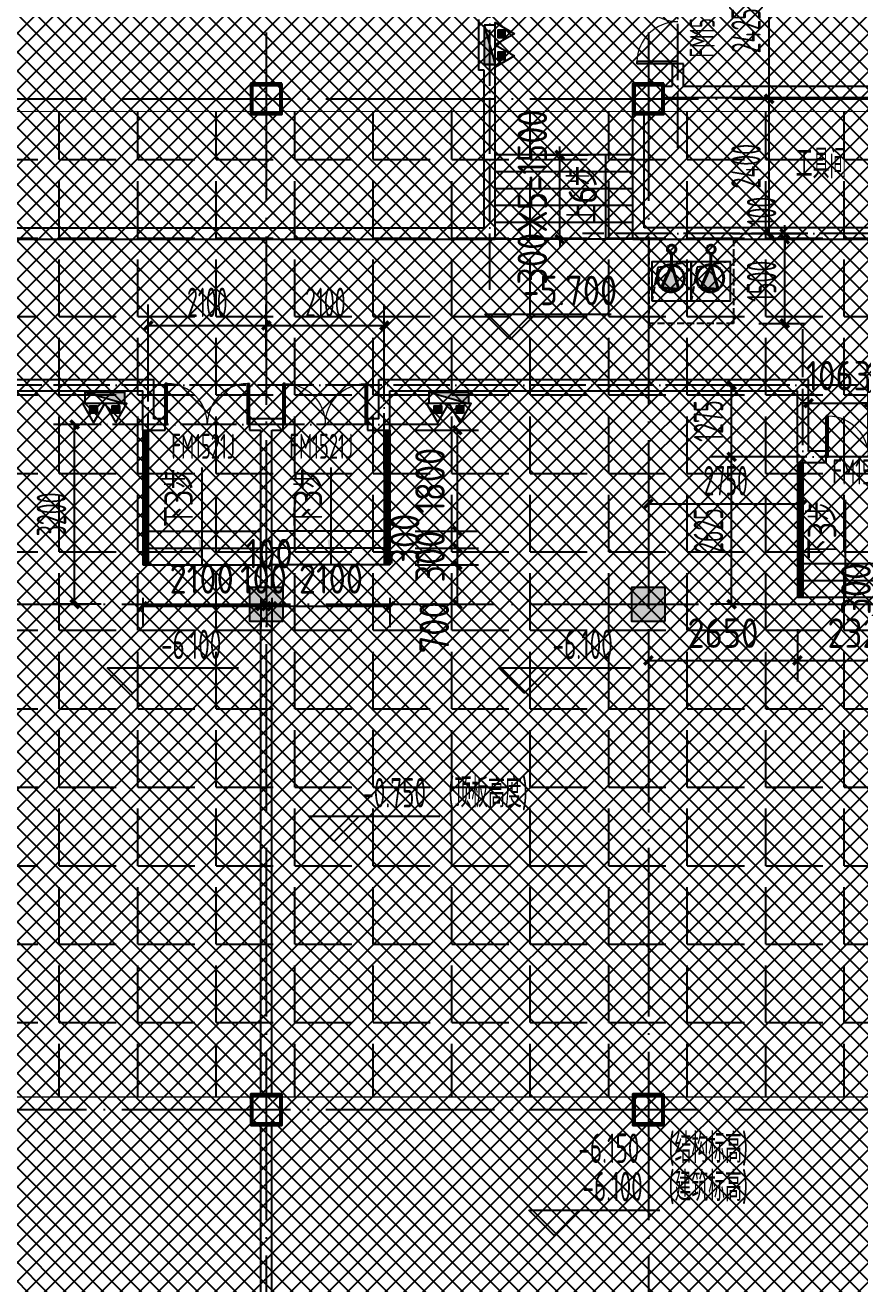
# Model space of a CAD drawing. Extents: x -473190 to 2138458, y -81875 to 2633646.
# Drawn here: x 964116 to 978968, y 95090 to 117504 of the extents above; entities that cross this region are included whole.
import ezdxf

# ---------------------------------------------------------------- set-up
doc = ezdxf.new("R2010")
doc.units = 0
doc.header["$LTSCALE"] = 1000
for name, pattern in [('DASH', [0.35, 0.25, -0.1]), ('DOTE', [2.42, 2, -0.2, 0.02, -0.2]), ('排水', [1.1, 1, -0.1])]:
    doc.linetypes.add(name, pattern=pattern)
for name, color, linetype, lineweight in [('A-2F-WALL$0$A-PUB_TEXT', 7, 'Continuous', 15), ('GPS-污水', 2, '排水', 40), ('钢柱', 51, 'Continuous', 35)]:
    doc.layers.add(name, color=color, linetype=linetype, lineweight=lineweight)
for name, color, linetype in [('A-COLUMN', 2, 'Continuous'), ('A-DIM_ELEV', 3, 'Continuous'), ('A-ROOM_NAME', 23, 'Continuous'), ('A-STAIR', 3, 'Continuous'), ('A-WALL', 2, 'Continuous'), ('DIM_ELEV', 3, 'Continuous'), ('DIM_SYMB', 3, 'Continuous'), ('DOOR_FIRE', 4, 'Continuous'), ('DOOR_FIRE_TEXT', 7, 'Continuous'), ('DOTE', 1, 'DOTE'), ('HANDRAIL', 3, 'Continuous'), ('PUB_DIM', 3, 'Continuous'), ('PUB_HATCH', 8, 'Continuous'), ('PUB_TEXT', 7, 'Continuous'), ('W-EQUIP_消火栓', 7, 'Continuous'), ('W-EQUIP_灭火器', 7, 'Continuous'), ('排水', 4, 'Continuous'), ('索引线', 252, 'Continuous'), ('集水坑', 4, 'Continuous')]:
    doc.layers.add(name, color=color, linetype=linetype)
doc.styles.add('8B2_02', font='tssdeng.shx', dxfattribs={"width": 0.6, "bigfont": 'TSSDCHN.shx'})
doc.styles.add('_TCH_DIM_T3', font='tssdeng.shx', dxfattribs={"width": 0.564706, "bigfont": '@@@tssdchn.shx'})
doc.styles.add('_TCH_WINDOW', font='tssdeng.shx', dxfattribs={"width": 0.8, "height": 3.5, "bigfont": 'tssdchn.shx'})
doc.styles.get("Standard").update_dxf_attribs({"font": 'gbenor.shx', "bigfont": 'gbcbig.shx'})
doc.styles.add('STANDARD_T3', font='gbenor.shx', dxfattribs={"bigfont": 'gbcbig.shx'})
doc.dimstyles.new('_TCH_ARCH&&150', dxfattribs={"dimtxt": 525, "dimasz": 150, "dimexe": 375, "dimexo": 450, "dimgap": 150, "dimtad": 1, "dimdec": 0, "dimzin": 0, "dimdsep": 46, "dimtxsty": '_TCH_DIM_T3', "dimblk": 'ARCHTICK', "dimcen": 0.09, "dimclrt": 7, "dimazin": 2, "dimtfac": 1, "dimtdec": 0, "dimtix": 1, "dimtmove": 2, "dimatfit": 3, "dimfxl": 0, "dimtolj": 1, "dimtzin": 0, "dimarcsym": 0})
doc.dimstyles.new('STANDARD&&150', dxfattribs={"dimtxt": 525, "dimasz": 150, "dimexe": 375, "dimexo": 450, "dimgap": 225, "dimtad": 1, "dimdec": 0, "dimzin": 0, "dimdsep": 46, "dimtxsty": 'STANDARD_T3', "dimblk": 'ARCHTICK', "dimcen": 0.09, "dimadec": 0, "dimazin": 0, "dimtfac": 1, "dimtdec": 0, "dimtix": 1, "dimtmove": 2, "dimatfit": 3, "dimfxl": 0, "dimtolj": 1, "dimtzin": 0, "dimarcsym": 0})

# ---------------------------------------------------------------- blocks, each defined once
blk = doc.blocks.new('$SB01_1')
h = blk.add_hatch(color=256)
h.dxf.hatch_style = 1
h.paths.add_polyline_path([(-0.381, -0.323), (0.5, 0), (-0.381, 0.323)])
h.paths.add_polyline_path([(0, 0), (0.002, 0), (0.002, 0.001), (0, 0.001)], flags=24)
h.paths.add_polyline_path([(0, -0.002), (0.003, -0.002), (0.003, -0.001), (0, -0.001)], flags=24)
h.paths.add_polyline_path([(0, -0.003), (0.003, -0.003), (0.003, -0.002), (0, -0.002)], flags=24)
for p, q in [((0.5, 0), (-0.381, 0.323)), ((-0.381, 0.323), (-0.381, -0.323)), ((0.5, 0), (-0.381, -0.323))]:
    blk.add_line(p, q)
blk.add_circle((0, 0), 0.5)
at = {"flags": 1}
for tag, p in [('UNIT', (0, 0)), ('SPEC', (0, -0.002)), ('WHAT', (0, -0.003))]:
    blk.add_attdef(tag, p, '', height=0.001, dxfattribs=at)
blk = doc.blocks.new('人防集水坑')
at = {"layer": 'GPS-污水', "linetype": '排水'}
for p, q in [((307486, 701151), (307284, 701151)), ((307486, 700451), (307284, 700451))]:
    blk.add_line(p, q, dxfattribs=at)
for centre in [(307561, 701151), (307561, 700451)]:
    blk.add_circle(centre, 75, dxfattribs=at)
at = {"layer": '集水坑', "linetype": 'DASH', "ltscale": 0.5}
blk.add_lwpolyline([(306241, 700051), (306241, 701551), (307741, 701551), (307741, 700051)], close=True, dxfattribs=at)
at = {"layer": '集水坑', "linetype": 'Continuous', "ltscale": 0.5}
for points in [[(306641, 701501), (306641, 700801), (307341, 700801), (307341, 701501)], [(306641, 700801), (306641, 700101), (307341, 700101), (307341, 700801)]]:
    blk.add_lwpolyline(points, close=True, dxfattribs=at)
at = {"layer": '集水坑', "linetype": 'DASH', "ltscale": 0.5}
for points in [[(307341, 700801), (307237, 701397), (306641, 701501)], [(307347, 700101), (307243, 700697), (306647, 700801)]]:
    blk.add_lwpolyline(points, dxfattribs=at)
at = {"layer": 'GPS-污水', "linetype": '排水', "xscale": -480.0000000000002, "yscale": 480.0000000000002, "zscale": 480.0000000000002, "rotation": 176.2535374729293}
for p in [(307045, 701164, 0), (307045, 700464, 0)]:
    blk.add_blockref('$SB01_1', p, dxfattribs=at)
blk = doc.blocks.new('_ArchTick')
at = {"color": 0, "linetype": 'ByBlock', "const_width": 0.4}
blk.add_lwpolyline([(-0.5, -0.5), (0.5, 0.5)], dxfattribs=at)
blk = doc.blocks.new('*D5316')
at = {"layer": 'Defpoints', "color": 0, "transparency": 16777216}
for p in [(70496, -70918), (71409, -70918), (70496, -72418)]:
    blk.add_point(p, dxfattribs=at)
at = {"layer": 'PUB_DIM', "color": 0, "lineweight": -2, "transparency": 16777216}
for p, q in [((70946, -70918), (71784, -70918)), ((71409, -72418), (71409, -70918)), ((70946, -72418), (71784, -72418))]:
    blk.add_line(p, q, dxfattribs=at)
at = {"layer": 'PUB_DIM', "color": 0, "lineweight": -2, "transparency": 16777216, "xscale": 150, "yscale": 150, "zscale": 150}
for p, rotation in [((71409, -70918), 90), ((71409, -72418), 270)]:
    blk.add_blockref('_ArchTick', p, dxfattribs=dict(at, rotation=rotation))
at = {"layer": 'PUB_DIM', "color": 7, "transparency": 16777216, "insert": (70997, -71668), "char_height": 525, "attachment_point": 5, "rotation": 90, "style": '_TCH_DIM_T3'}
blk.add_mtext('\\A1;1500', dxfattribs=at)
blk = doc.blocks.new('*D5317')
at = {"layer": 'Defpoints', "color": 0, "transparency": 16777216}
for p in [(70496, -70818), (71409, -70818), (70496, -70918)]:
    blk.add_point(p, dxfattribs=at)
at = {"layer": 'PUB_DIM', "color": 0, "lineweight": -2, "transparency": 16777216}
for p, q in [((70946, -70818), (71784, -70818)), ((71409, -70818), (71409, -70668)), ((71409, -70918), (71409, -70818)), ((70946, -70918), (71784, -70918)), ((71409, -70918), (71409, -71068))]:
    blk.add_line(p, q, dxfattribs=at)
at = {"layer": 'PUB_DIM', "color": 0, "lineweight": -2, "transparency": 16777216, "xscale": 150, "yscale": 150, "zscale": 150}
for p, rotation in [((71409, -70818), 270), ((71409, -70918), 90)]:
    blk.add_blockref('_ArchTick', p, dxfattribs=dict(at, rotation=rotation))
at = {"layer": 'PUB_DIM', "color": 7, "transparency": 16777216, "insert": (70997, -70426), "char_height": 525, "attachment_point": 5, "rotation": 90, "style": '_TCH_DIM_T3'}
blk.add_mtext('\\A1;100', dxfattribs=at)
blk = doc.blocks.new('A$C00330F2E')
at = {"layer": '钢柱', "color": 4, "lineweight": 35}
for points in [[(27125, -36050), (26575, -36050), (26575, -36600), (27125, -36600)], [(27095, -36570), (26605, -36570), (26605, -36080), (27095, -36080)], [(33925, -36050), (33375, -36050), (33375, -36600), (33925, -36600)], [(33895, -36570), (33405, -36570), (33405, -36080), (33895, -36080)], [(27125, -54050), (26575, -54050), (26575, -54600), (27125, -54600)], [(27095, -54570), (26605, -54570), (26605, -54080), (27095, -54080)], [(33925, -54050), (33375, -54050), (33375, -54600), (33925, -54600)], [(33895, -54570), (33405, -54570), (33405, -54080), (33895, -54080)]]:
    blk.add_lwpolyline(points, close=True, dxfattribs=at)
blk = doc.blocks.new('*D5499')
at = {"layer": 'Defpoints', "color": 0, "transparency": 16777216}
for p in [(35573, -19875), (36674, -19875), (35573, -22300)]:
    blk.add_point(p, dxfattribs=at)
at = {"layer": 'PUB_DIM', "color": 0, "lineweight": -2, "transparency": 16777216}
for p, q in [((36023, -19875), (37049, -19875)), ((36674, -22300), (36674, -19875)), ((36023, -22300), (37049, -22300))]:
    blk.add_line(p, q, dxfattribs=at)
at = {"layer": 'PUB_DIM', "color": 0, "lineweight": -2, "transparency": 16777216, "xscale": 150, "yscale": 150, "zscale": 150}
for p, rotation in [((36674, -19875), 90), ((36674, -22300), 270)]:
    blk.add_blockref('_ArchTick', p, dxfattribs=dict(at, rotation=rotation))
at = {"layer": 'PUB_DIM', "color": 7, "transparency": 16777216, "insert": (36262, -21088), "char_height": 525, "attachment_point": 5, "rotation": 90, "style": '_TCH_DIM_T3'}
blk.add_mtext('\\A1;2425', dxfattribs=at)
blk = doc.blocks.new('*D5500')
at = {"layer": 'Defpoints', "color": 0, "transparency": 16777216}
for p in [(35573, -22300), (36674, -22300), (35573, -24700)]:
    blk.add_point(p, dxfattribs=at)
at = {"layer": 'PUB_DIM', "color": 0, "lineweight": -2, "transparency": 16777216}
for p, q in [((36023, -22300), (37049, -22300)), ((36674, -24700), (36674, -22300)), ((36023, -24700), (37049, -24700))]:
    blk.add_line(p, q, dxfattribs=at)
at = {"layer": 'PUB_DIM', "color": 0, "lineweight": -2, "transparency": 16777216, "xscale": 150, "yscale": 150, "zscale": 150}
for p, rotation in [((36674, -22300), 90), ((36674, -24700), 270)]:
    blk.add_blockref('_ArchTick', p, dxfattribs=dict(at, rotation=rotation))
at = {"layer": 'PUB_DIM', "color": 7, "transparency": 16777216, "insert": (36262, -23500), "char_height": 525, "attachment_point": 5, "rotation": 90, "style": '_TCH_DIM_T3'}
blk.add_mtext('\\A1;2400', dxfattribs=at)
blk = doc.blocks.new('*D5502')
at = {"layer": 'Defpoints', "color": 0, "transparency": 16777216}
for p in [(27725, -26337), (25625, -27353), (27725, -27353)]:
    blk.add_point(p, dxfattribs=at)
at = {"layer": 'PUB_DIM', "color": 0, "lineweight": -2, "transparency": 16777216}
for p, q in [((25625, -26903), (25625, -25962)), ((27725, -26903), (27725, -25962)), ((25625, -26337), (27725, -26337))]:
    blk.add_line(p, q, dxfattribs=at)
at = {"layer": 'PUB_DIM', "color": 0, "lineweight": -2, "transparency": 16777216, "xscale": 150, "yscale": 150, "zscale": 150, "rotation": 180}
blk.add_blockref('_ArchTick', (25625, -26337), dxfattribs=at)
at = {"layer": 'PUB_DIM', "color": 0, "lineweight": -2, "transparency": 16777216, "xscale": 150, "yscale": 150, "zscale": 150}
blk.add_blockref('_ArchTick', (27725, -26337), dxfattribs=at)
at = {"layer": 'PUB_DIM', "color": 7, "transparency": 16777216, "insert": (26675, -25925), "char_height": 525, "attachment_point": 5, "style": '_TCH_DIM_T3'}
blk.add_mtext('\\A1;2100', dxfattribs=at)
blk = doc.blocks.new('*D5503')
at = {"layer": 'Defpoints', "color": 0, "transparency": 16777216}
for p in [(29825, -26337), (27725, -27353), (29825, -27353)]:
    blk.add_point(p, dxfattribs=at)
at = {"layer": 'PUB_DIM', "color": 0, "lineweight": -2, "transparency": 16777216}
for p, q in [((27725, -26903), (27725, -25962)), ((29825, -26903), (29825, -25962)), ((27725, -26337), (29825, -26337))]:
    blk.add_line(p, q, dxfattribs=at)
at = {"layer": 'PUB_DIM', "color": 0, "lineweight": -2, "transparency": 16777216, "xscale": 150, "yscale": 150, "zscale": 150, "rotation": 180}
blk.add_blockref('_ArchTick', (27725, -26337), dxfattribs=at)
at = {"layer": 'PUB_DIM', "color": 0, "lineweight": -2, "transparency": 16777216, "xscale": 150, "yscale": 150, "zscale": 150}
blk.add_blockref('_ArchTick', (29825, -26337), dxfattribs=at)
at = {"layer": 'PUB_DIM', "color": 7, "transparency": 16777216, "insert": (28775, -25925), "char_height": 525, "attachment_point": 5, "style": '_TCH_DIM_T3'}
blk.add_mtext('\\A1;2100', dxfattribs=at)
blk = doc.blocks.new('*D5504')
at = {"layer": 'Defpoints', "color": 0, "transparency": 16777216}
for p in [(24314, -28100), (25235, -28100), (25235, -31300)]:
    blk.add_point(p, dxfattribs=at)
at = {"layer": 'PUB_DIM', "color": 0, "lineweight": -2, "transparency": 16777216}
for p, q in [((24785, -28100), (23939, -28100)), ((24314, -31300), (24314, -28100)), ((24785, -31300), (23939, -31300))]:
    blk.add_line(p, q, dxfattribs=at)
at = {"layer": 'PUB_DIM', "color": 0, "lineweight": -2, "transparency": 16777216, "xscale": 150, "yscale": 150, "zscale": 150}
for p, rotation in [((24314, -28100), 90), ((24314, -31300), 270)]:
    blk.add_blockref('_ArchTick', p, dxfattribs=dict(at, rotation=rotation))
at = {"layer": 'PUB_DIM', "color": 7, "transparency": 16777216, "insert": (23902, -29700), "char_height": 525, "attachment_point": 5, "rotation": 90, "style": '_TCH_DIM_T3'}
blk.add_mtext('\\A1;3200', dxfattribs=at)
blk = doc.blocks.new('*D5505')
at = {"layer": 'Defpoints', "color": 0, "transparency": 16777216}
for p in [(36005, -28675), (36991, -28675), (36991, -31300)]:
    blk.add_point(p, dxfattribs=at)
at = {"layer": 'PUB_DIM', "color": 0, "lineweight": -2, "transparency": 16777216}
for p, q in [((36541, -28675), (35630, -28675)), ((36005, -31300), (36005, -28675)), ((36541, -31300), (35630, -31300))]:
    blk.add_line(p, q, dxfattribs=at)
at = {"layer": 'PUB_DIM', "color": 0, "lineweight": -2, "transparency": 16777216, "xscale": 150, "yscale": 150, "zscale": 150}
for p, rotation in [((36005, -28675), 90), ((36005, -31300), 270)]:
    blk.add_blockref('_ArchTick', p, dxfattribs=dict(at, rotation=rotation))
at = {"layer": 'PUB_DIM', "color": 7, "transparency": 16777216, "insert": (35593, -29988), "char_height": 525, "attachment_point": 5, "rotation": 90, "style": '_TCH_DIM_T3'}
blk.add_mtext('\\A1;2625', dxfattribs=at)
blk = doc.blocks.new('*D5506')
at = {"layer": 'Defpoints', "color": 0, "transparency": 16777216}
for p in [(36005, -27400), (36991, -27400), (36991, -28675)]:
    blk.add_point(p, dxfattribs=at)
at = {"layer": 'PUB_DIM', "color": 0, "lineweight": -2, "transparency": 16777216}
for p, q in [((36541, -27400), (35630, -27400)), ((36005, -28675), (36005, -27400)), ((36541, -28675), (35630, -28675))]:
    blk.add_line(p, q, dxfattribs=at)
at = {"layer": 'PUB_DIM', "color": 0, "lineweight": -2, "transparency": 16777216, "xscale": 150, "yscale": 150, "zscale": 150}
for p, rotation in [((36005, -27400), 90), ((36005, -28675), 270)]:
    blk.add_blockref('_ArchTick', p, dxfattribs=dict(at, rotation=rotation))
at = {"layer": 'PUB_DIM', "color": 7, "transparency": 16777216, "insert": (35593, -28038), "char_height": 525, "attachment_point": 5, "rotation": 90, "style": '_TCH_DIM_T3'}
blk.add_mtext('\\A1;1275', dxfattribs=at)
blk = doc.blocks.new('*D5539')
at = {"layer": 'Defpoints', "color": 0, "transparency": 16777216}
for p in [(34525, -28715), (37275, -28715), (37275, -29512)]:
    blk.add_point(p, dxfattribs=at)
at = {"layer": 'PUB_DIM', "color": 0, "lineweight": -2, "transparency": 16777216}
for p, q in [((34525, -29165), (34525, -29887)), ((37275, -29165), (37275, -29887)), ((34525, -29512), (37275, -29512))]:
    blk.add_line(p, q, dxfattribs=at)
at = {"layer": 'PUB_DIM', "color": 0, "lineweight": -2, "transparency": 16777216, "xscale": 150, "yscale": 150, "zscale": 150, "rotation": 180}
blk.add_blockref('_ArchTick', (34525, -29512), dxfattribs=at)
at = {"layer": 'PUB_DIM', "color": 0, "lineweight": -2, "transparency": 16777216, "xscale": 150, "yscale": 150, "zscale": 150}
blk.add_blockref('_ArchTick', (37275, -29512), dxfattribs=at)
at = {"layer": 'PUB_DIM', "color": 7, "transparency": 16777216, "insert": (35900, -29100), "char_height": 525, "attachment_point": 5, "style": '_TCH_DIM_T3'}
blk.add_mtext('\\A1;2750', dxfattribs=at)
blk = doc.blocks.new('A$C70756D1A')
at = {"layer": 'HANDRAIL'}
for points in [[(2225, 0), (2225, 0), (2225, -2400)], [(2255, 0), (2255, -2400)], [(2295, 0), (2295, -2400)], [(2325, 0), (2325, -2400)], [(2225, -1800), (0, -1800)], [(2225, -2100), (0, -2100)], [(2325, -2400), (0, -2400)]]:
    blk.add_lwpolyline(points, dxfattribs=at)
blk = doc.blocks.new('A$C33CD6E67')
at = {"layer": 'HANDRAIL'}
for points in [[(0, 0), (0, -2400)], [(30, 0), (30, -2400)], [(70, 0), (70, -2400)], [(100, 0), (100, 0), (100, -2400)], [(100, -1800), (2100, -1800)], [(100, -2100), (2100, -2100)], [(0, -2400), (2100, -2400)]]:
    blk.add_lwpolyline(points, dxfattribs=at)
blk = doc.blocks.new('A$C07C2142B')
blk.add_blockref('A$C33CD6E67', (0, 0))
blk = doc.blocks.new('$TwtSys$00000434')
for p, q in [((-0.5, 0.5), (-0.5, -0.5)), ((-0.5, -0.5), (0.5, 0.5)), ((0.5, 0.5), (-0.5, 0.5)), ((0.5, -0.5), (0.5, 0.5)), ((-0.5, -0.5), (0.5, -0.5))]:
    blk.add_line(p, q)
blk.add_solid([(0.5, -0.5), (0.5, 0.5), (-0.5, -0.5)])
blk = doc.blocks.new('$TwtSys$00000546')
h = blk.add_hatch()
h.set_pattern_fill('ANSI31', color=256, scale=200, style=0)
h.set_pattern_definition([(45, (-38543.802, -6670.83), (-17.67767, 17.67767), [])])
h.paths.add_polyline_path([(-65, 174), (65, 174), (65, 44), (-65, 44)])
for points in [[(0, 344), (-198, 0), (198, 0)], [(-65, 174), (65, 174), (65, 44), (-65, 44)]]:
    blk.add_lwpolyline(points, close=True)
blk = doc.blocks.new('ADFASDF')
h = blk.add_hatch()
h.set_pattern_fill('ANSI37', color=8, scale=150)
h.set_pattern_definition([(45, (0, 0), (-168.3798, 168.3798), []), (135, (0, 0), (-168.3798, -168.3798), [])])
h.paths.add_polyline_path([(521397, 239186), (521397, 224886), (539697, 224886), (539697, 169261), (524947, 169261), (524947, 171211), (527822, 171211), (527922, 176611), (501318, 176611), (501125, 109884), (530547, 109887), (530547, 107449), (538188, 100503), (536147, 98236), (540086, 94690), (517812, 69953), (517812, 59790), (482108, 20136), (405247, 20136), (405247, 26086), (391997, 40436), (391997, 64736), (399997, 64738), (399997, 239186), (409022, 239186)])
blk = doc.blocks.new('*D1943')
at = {"layer": 'Defpoints', "color": 0, "transparency": 16777216}
for p in [(975207, 107196), (977857, 107196), (977857, 106191)]:
    blk.add_point(p, dxfattribs=at)
at = {"layer": 'PUB_DIM', "color": 0, "lineweight": -2, "transparency": 16777216}
for p, q in [((975207, 106746), (975207, 105816)), ((977857, 106746), (977857, 105816)), ((975207, 106191), (977857, 106191))]:
    blk.add_line(p, q, dxfattribs=at)
at = {"layer": 'PUB_DIM', "color": 0, "lineweight": -2, "transparency": 16777216, "xscale": 150, "yscale": 150, "zscale": 150, "rotation": 180}
blk.add_blockref('_ArchTick', (975207, 106191), dxfattribs=at)
at = {"layer": 'PUB_DIM', "color": 0, "lineweight": -2, "transparency": 16777216, "xscale": 150, "yscale": 150, "zscale": 150}
blk.add_blockref('_ArchTick', (977857, 106191), dxfattribs=at)
at = {"layer": 'PUB_DIM', "color": 0, "transparency": 16777216, "insert": (976532, 106678), "char_height": 525, "attachment_point": 5, "style": 'STANDARD_T3'}
blk.add_mtext('\\A1;2650', dxfattribs=at)
blk = doc.blocks.new('*D1944')
at = {"layer": 'Defpoints', "color": 0, "transparency": 16777216}
for p in [(977857, 107196), (980182, 107196), (980182, 106191)]:
    blk.add_point(p, dxfattribs=at)
at = {"layer": 'PUB_DIM', "color": 0, "lineweight": -2, "transparency": 16777216}
for p, q in [((977857, 106746), (977857, 105816)), ((980182, 106746), (980182, 105816)), ((977857, 106191), (980182, 106191))]:
    blk.add_line(p, q, dxfattribs=at)
at = {"layer": 'PUB_DIM', "color": 0, "lineweight": -2, "transparency": 16777216, "xscale": 150, "yscale": 150, "zscale": 150, "rotation": 180}
blk.add_blockref('_ArchTick', (977857, 106191), dxfattribs=at)
at = {"layer": 'PUB_DIM', "color": 0, "lineweight": -2, "transparency": 16777216, "xscale": 150, "yscale": 150, "zscale": 150}
blk.add_blockref('_ArchTick', (980182, 106191), dxfattribs=at)
at = {"layer": 'PUB_DIM', "color": 0, "transparency": 16777216, "insert": (979019, 106678), "char_height": 525, "attachment_point": 5, "style": 'STANDARD_T3'}
blk.add_mtext('\\A1;2325', dxfattribs=at)
blk = doc.blocks.new('*D1947')
at = {"layer": 'Defpoints', "color": 0, "transparency": 16777216}
for p in [(979836, 107617), (980626, 107617), (980626, 107317)]:
    blk.add_point(p, dxfattribs=at)
at = {"layer": 'PUB_DIM', "color": 0, "lineweight": -2, "transparency": 16777216}
for p, q in [((980176, 107617), (979461, 107617)), ((979836, 107617), (979836, 107767)), ((979836, 107317), (979836, 107617)), ((980176, 107317), (979461, 107317)), ((979836, 107317), (979836, 107167))]:
    blk.add_line(p, q, dxfattribs=at)
at = {"layer": 'PUB_DIM', "color": 0, "lineweight": -2, "transparency": 16777216, "xscale": 150, "yscale": 150, "zscale": 150}
for p, rotation in [((979836, 107617), 270), ((979836, 107317), 90)]:
    blk.add_blockref('_ArchTick', p, dxfattribs=dict(at, rotation=rotation))
at = {"layer": 'PUB_DIM', "color": 0, "transparency": 16777216, "insert": (978899, 107467), "char_height": 525, "attachment_point": 5, "rotation": 90, "style": 'STANDARD_T3'}
blk.add_mtext('\\A1;300', dxfattribs=at)
blk = doc.blocks.new('*D1949')
at = {"layer": 'Defpoints', "color": 0, "transparency": 16777216}
for p in [(970607, 107892), (971807, 107892), (970607, 107192)]:
    blk.add_point(p, dxfattribs=at)
at = {"layer": 'PUB_DIM', "color": 0, "lineweight": -2, "transparency": 16777216}
for p, q in [((971057, 107892), (972182, 107892)), ((971807, 107192), (971807, 107892)), ((971057, 107192), (972182, 107192))]:
    blk.add_line(p, q, dxfattribs=at)
at = {"layer": 'PUB_DIM', "color": 0, "lineweight": -2, "transparency": 16777216, "xscale": 150, "yscale": 150, "zscale": 150}
for p, rotation in [((971807, 107892), 90), ((971807, 107192), 270)]:
    blk.add_blockref('_ArchTick', p, dxfattribs=dict(at, rotation=rotation))
at = {"layer": 'PUB_DIM', "color": 0, "transparency": 16777216, "insert": (971395, 106781), "char_height": 525, "attachment_point": 5, "rotation": 90, "style": 'STANDARD_T3'}
blk.add_mtext('\\A1;700', dxfattribs=at)
blk = doc.blocks.new('*D1950')
at = {"layer": 'Defpoints', "color": 0, "transparency": 16777216}
for p in [(970607, 108192), (971807, 108192), (970607, 107892)]:
    blk.add_point(p, dxfattribs=at)
at = {"layer": 'PUB_DIM', "color": 0, "lineweight": -2, "transparency": 16777216}
for p, q in [((971807, 108192), (971807, 108342)), ((971057, 108192), (972182, 108192)), ((971807, 107892), (971807, 108192)), ((971057, 107892), (972182, 107892)), ((971807, 107892), (971807, 107742))]:
    blk.add_line(p, q, dxfattribs=at)
at = {"layer": 'PUB_DIM', "color": 0, "lineweight": -2, "transparency": 16777216, "xscale": 150, "yscale": 150, "zscale": 150}
for p, rotation in [((971807, 108192), 270), ((971807, 107892), 90)]:
    blk.add_blockref('_ArchTick', p, dxfattribs=dict(at, rotation=rotation))
at = {"layer": 'PUB_DIM', "color": 0, "transparency": 16777216, "insert": (971320, 108042), "char_height": 525, "attachment_point": 5, "rotation": 90, "style": 'STANDARD_T3'}
blk.add_mtext('\\A1;300', dxfattribs=at)
blk = doc.blocks.new('*D1951')
at = {"layer": 'Defpoints', "color": 0, "transparency": 16777216}
for p in [(970607, 108492), (971807, 108492), (970607, 108192)]:
    blk.add_point(p, dxfattribs=at)
at = {"layer": 'PUB_DIM', "color": 0, "lineweight": -2, "transparency": 16777216}
for p, q in [((971057, 108492), (972182, 108492)), ((971807, 108492), (971807, 108642)), ((971807, 108192), (971807, 108492)), ((971057, 108192), (972182, 108192)), ((971807, 108192), (971807, 108042))]:
    blk.add_line(p, q, dxfattribs=at)
at = {"layer": 'PUB_DIM', "color": 0, "lineweight": -2, "transparency": 16777216, "xscale": 150, "yscale": 150, "zscale": 150}
for p, rotation in [((971807, 108492), 270), ((971807, 108192), 90)]:
    blk.add_blockref('_ArchTick', p, dxfattribs=dict(at, rotation=rotation))
at = {"layer": 'PUB_DIM', "color": 0, "transparency": 16777216, "insert": (970870, 108342), "char_height": 525, "attachment_point": 5, "rotation": 90, "style": 'STANDARD_T3'}
blk.add_mtext('\\A1;300', dxfattribs=at)
blk = doc.blocks.new('*D1952')
at = {"layer": 'Defpoints', "color": 0, "transparency": 16777216}
for p in [(970607, 110292), (971807, 110292), (970607, 108492)]:
    blk.add_point(p, dxfattribs=at)
at = {"layer": 'PUB_DIM', "color": 0, "lineweight": -2, "transparency": 16777216}
for p, q in [((971057, 110292), (972182, 110292)), ((971807, 108492), (971807, 110292)), ((971057, 108492), (972182, 108492))]:
    blk.add_line(p, q, dxfattribs=at)
at = {"layer": 'PUB_DIM', "color": 0, "lineweight": -2, "transparency": 16777216, "xscale": 150, "yscale": 150, "zscale": 150}
for p, rotation in [((971807, 110292), 90), ((971807, 108492), 270)]:
    blk.add_blockref('_ArchTick', p, dxfattribs=dict(at, rotation=rotation))
at = {"layer": 'PUB_DIM', "color": 0, "transparency": 16777216, "insert": (971320, 109392), "char_height": 525, "attachment_point": 5, "rotation": 90, "style": 'STANDARD_T3'}
blk.add_mtext('\\A1;1800', dxfattribs=at)
blk = doc.blocks.new('*D1953')
at = {"layer": 'Defpoints', "color": 0, "transparency": 16777216}
for p in [(966207, 107757), (968307, 107757), (968307, 107157)]:
    blk.add_point(p, dxfattribs=at)
at = {"layer": 'PUB_DIM', "color": 0, "lineweight": -2, "transparency": 16777216}
for p, q in [((966207, 107307), (966207, 106782)), ((966207, 107157), (968307, 107157)), ((968307, 107307), (968307, 106782))]:
    blk.add_line(p, q, dxfattribs=at)
at = {"layer": 'PUB_DIM', "color": 0, "lineweight": -2, "transparency": 16777216, "xscale": 150, "yscale": 150, "zscale": 150, "rotation": 180}
blk.add_blockref('_ArchTick', (966207, 107157), dxfattribs=at)
at = {"layer": 'PUB_DIM', "color": 0, "lineweight": -2, "transparency": 16777216, "xscale": 150, "yscale": 150, "zscale": 150}
blk.add_blockref('_ArchTick', (968307, 107157), dxfattribs=at)
at = {"layer": 'PUB_DIM', "color": 0, "transparency": 16777216, "insert": (967257, 107644), "char_height": 525, "attachment_point": 5, "style": 'STANDARD_T3'}
blk.add_mtext('\\A1;2100', dxfattribs=at)
blk = doc.blocks.new('*D1954')
at = {"layer": 'Defpoints', "color": 0, "transparency": 16777216}
for p in [(968307, 107757), (968407, 107757), (968407, 107157)]:
    blk.add_point(p, dxfattribs=at)
at = {"layer": 'PUB_DIM', "color": 0, "lineweight": -2, "transparency": 16777216}
for p, q in [((968307, 107157), (968157, 107157)), ((968307, 107307), (968307, 106782)), ((968307, 107157), (968407, 107157)), ((968407, 107307), (968407, 106782)), ((968407, 107157), (968557, 107157))]:
    blk.add_line(p, q, dxfattribs=at)
at = {"layer": 'PUB_DIM', "color": 0, "lineweight": -2, "transparency": 16777216, "xscale": 150, "yscale": 150, "zscale": 150}
blk.add_blockref('_ArchTick', (968307, 107157), dxfattribs=at)
at = {"layer": 'PUB_DIM', "color": 0, "lineweight": -2, "transparency": 16777216, "xscale": 150, "yscale": 150, "zscale": 150, "rotation": 180}
blk.add_blockref('_ArchTick', (968407, 107157), dxfattribs=at)
at = {"layer": 'PUB_DIM', "color": 0, "transparency": 16777216, "insert": (968357, 107644), "char_height": 525, "attachment_point": 5, "style": 'STANDARD_T3'}
blk.add_mtext('\\A1;100', dxfattribs=at)
blk = doc.blocks.new('*D1955')
at = {"layer": 'Defpoints', "color": 0, "transparency": 16777216}
for p in [(968407, 107757), (968507, 107757), (968507, 107157)]:
    blk.add_point(p, dxfattribs=at)
at = {"layer": 'PUB_DIM', "color": 0, "lineweight": -2, "transparency": 16777216}
for p, q in [((968407, 107157), (968257, 107157)), ((968407, 107307), (968407, 106782)), ((968407, 107157), (968507, 107157)), ((968507, 107307), (968507, 106782)), ((968507, 107157), (968657, 107157))]:
    blk.add_line(p, q, dxfattribs=at)
at = {"layer": 'PUB_DIM', "color": 0, "lineweight": -2, "transparency": 16777216, "xscale": 150, "yscale": 150, "zscale": 150}
blk.add_blockref('_ArchTick', (968407, 107157), dxfattribs=at)
at = {"layer": 'PUB_DIM', "color": 0, "lineweight": -2, "transparency": 16777216, "xscale": 150, "yscale": 150, "zscale": 150, "rotation": 180}
blk.add_blockref('_ArchTick', (968507, 107157), dxfattribs=at)
at = {"layer": 'PUB_DIM', "color": 0, "transparency": 16777216, "insert": (968457, 108094), "char_height": 525, "attachment_point": 5, "style": 'STANDARD_T3'}
blk.add_mtext('\\A1;100', dxfattribs=at)
blk = doc.blocks.new('*D1956')
at = {"layer": 'Defpoints', "color": 0, "transparency": 16777216}
for p in [(968507, 107757), (970607, 107757), (970607, 107157)]:
    blk.add_point(p, dxfattribs=at)
at = {"layer": 'PUB_DIM', "color": 0, "lineweight": -2, "transparency": 16777216}
for p, q in [((968507, 107307), (968507, 106782)), ((968507, 107157), (970607, 107157)), ((970607, 107307), (970607, 106782))]:
    blk.add_line(p, q, dxfattribs=at)
at = {"layer": 'PUB_DIM', "color": 0, "lineweight": -2, "transparency": 16777216, "xscale": 150, "yscale": 150, "zscale": 150, "rotation": 180}
blk.add_blockref('_ArchTick', (968507, 107157), dxfattribs=at)
at = {"layer": 'PUB_DIM', "color": 0, "lineweight": -2, "transparency": 16777216, "xscale": 150, "yscale": 150, "zscale": 150}
blk.add_blockref('_ArchTick', (970607, 107157), dxfattribs=at)
at = {"layer": 'PUB_DIM', "color": 0, "transparency": 16777216, "insert": (969557, 107644), "char_height": 525, "attachment_point": 5, "style": 'STANDARD_T3'}
blk.add_mtext('\\A1;2100', dxfattribs=at)
blk = doc.blocks.new('*D1963')
at = {"layer": 'Defpoints', "color": 0, "transparency": 16777216}
for p in [(979119, 110774), (978057, 109461), (979119, 109461)]:
    blk.add_point(p, dxfattribs=at)
at = {"layer": 'PUB_DIM', "color": 0, "lineweight": -2, "transparency": 16777216}
for p, q in [((978057, 109911), (978057, 111149)), ((979119, 109911), (979119, 111149)), ((978057, 110774), (977907, 110774)), ((978057, 110774), (979119, 110774)), ((979119, 110774), (979269, 110774))]:
    blk.add_line(p, q, dxfattribs=at)
at = {"layer": 'PUB_DIM', "color": 0, "lineweight": -2, "transparency": 16777216, "xscale": 150, "yscale": 150, "zscale": 150}
blk.add_blockref('_ArchTick', (978057, 110774), dxfattribs=at)
at = {"layer": 'PUB_DIM', "color": 0, "lineweight": -2, "transparency": 16777216, "xscale": 150, "yscale": 150, "zscale": 150, "rotation": 180}
blk.add_blockref('_ArchTick', (979119, 110774), dxfattribs=at)
at = {"layer": 'PUB_DIM', "color": 0, "transparency": 16777216, "insert": (978588, 111262), "char_height": 525, "attachment_point": 5, "style": 'STANDARD_T3'}
blk.add_mtext('\\A1;1063', dxfattribs=at)
blk = doc.blocks.new('*D1964')
at = {"layer": 'Defpoints', "color": 0, "transparency": 16777216}
for p in [(980182, 110774), (979119, 109461), (980182, 109461)]:
    blk.add_point(p, dxfattribs=at)
at = {"layer": 'PUB_DIM', "color": 0, "lineweight": -2, "transparency": 16777216}
for p, q in [((979119, 109911), (979119, 111149)), ((980182, 109911), (980182, 111149)), ((979119, 110774), (978969, 110774)), ((979119, 110774), (980182, 110774)), ((980182, 110774), (980332, 110774))]:
    blk.add_line(p, q, dxfattribs=at)
at = {"layer": 'PUB_DIM', "color": 0, "lineweight": -2, "transparency": 16777216, "xscale": 150, "yscale": 150, "zscale": 150}
blk.add_blockref('_ArchTick', (979119, 110774), dxfattribs=at)
at = {"layer": 'PUB_DIM', "color": 0, "lineweight": -2, "transparency": 16777216, "xscale": 150, "yscale": 150, "zscale": 150, "rotation": 180}
blk.add_blockref('_ArchTick', (980182, 110774), dxfattribs=at)
at = {"layer": 'PUB_DIM', "color": 0, "transparency": 16777216, "insert": (979650, 111262), "char_height": 525, "attachment_point": 5, "style": 'STANDARD_T3'}
blk.add_mtext('\\A1;1063', dxfattribs=at)
blk = doc.blocks.new('*D1976')
at = {"layer": 'Defpoints', "color": 0, "transparency": 16777216}
for p in [(973628, 115192), (974587, 115192), (974587, 113692)]:
    blk.add_point(p, dxfattribs=at)
at = {"layer": 'PUB_DIM', "color": 0, "lineweight": -2, "transparency": 16777216}
for p, q in [((973628, 115192), (973628, 115342)), ((974137, 115192), (973253, 115192)), ((973628, 113692), (973628, 115192)), ((974137, 113692), (973253, 113692)), ((973628, 113692), (973628, 113542))]:
    blk.add_line(p, q, dxfattribs=at)
at = {"layer": 'PUB_DIM', "color": 0, "lineweight": -2, "transparency": 16777216, "xscale": 150, "yscale": 150, "zscale": 150}
for p, rotation in [((973628, 115192), 270), ((973628, 113692), 90)]:
    blk.add_blockref('_ArchTick', p, dxfattribs=dict(at, rotation=rotation))
at = {"layer": 'PUB_DIM', "color": 0, "transparency": 16777216, "insert": (973140, 114442), "char_height": 525, "attachment_point": 5, "rotation": 90, "style": 'STANDARD_T3'}
blk.add_mtext('\\A1;300X5=1500', dxfattribs=at)
blk = doc.blocks.new('$DorLib2D$00000002')
for p, q in [((-0.5, 0), (-0.5, 0.4875)), ((-0.475, 0.4875), (-0.5, 0.4875)), ((-0.475, 0), (-0.475, 0.4875)), ((0.475, 0), (0.475, 0.4875)), ((0.475, 0.4875), (0.5, 0.4875)), ((0.5, 0), (0.5, 0.4875)), ((-0.5, 0), (-0.475, 0)), ((0.5, 0), (0.475, 0))]:
    blk.add_line(p, q)
at = {"lineweight": 13}
for centre, start, end in [((-0.4875, 0), 0, 88.53072), ((0.4875, 0), 91.46928, 180)]:
    blk.add_arc(centre, 0.4875, start, end, dxfattribs=at)
blk = doc.blocks.new('_FZH')
blk.add_lwpolyline([(-0.5, -0.5), (0.5, -0.5), (0.5, 0.5), (-0.5, 0.5)], close=True)
at = {"layer": 'PUB_HATCH'}
blk.add_solid([(-0.5, -0.5), (0.5, -0.5), (-0.5, 0.5), (0.5, 0.5)], dxfattribs=at)
blk = doc.blocks.new('A$C3672542B')
at = {"layer": '排水', "color": 3, "linetype": 'DASH'}
for points in [[(68111.3, -73302.8, 0, 0, 0), (68467.2, -72946.8, 160, 0, 0), (68891.5, -72522.6, 0, 0, 0)], [(71380.4, -73302.8, 0, 0, 0), (71024.5, -72946.8, 160, 0, 0), (70600.2, -72522.6, 0, 0, 0)]]:
    blk.add_lwpolyline(points, format="xyseb", dxfattribs=at)
at = {"layer": '集水坑', "linetype": 'Continuous', "rotation": 90}
blk.add_blockref('人防集水坑', (770546.6, -378659.3), dxfattribs=at)
at = {"layer": 'PUB_DIM'}
dim = blk.add_linear_dim(base=(71409.2, -70818.2), p1=(70495.9, -70918.2), p2=(70495.9, -70818.2), angle=90, dimstyle='_TCH_ARCH&&150', dxfattribs=at)
dim.commit()
dim.dimension.update_dxf_attribs({"geometry": '*D5317', "text_midpoint": (70996.7, -70425.9), "dimtype": 161})
dim = blk.add_aligned_dim(p1=(70495.9, -72418.2), p2=(70495.9, -70918.2), distance=-913.3, dimstyle='_TCH_ARCH&&150', dxfattribs=at)
dim.commit()
dim.dimension.update_dxf_attribs({"geometry": '*D5316', "text_midpoint": (70996.7, -71668.2)})
blk = doc.blocks.new('A$C2B5B1B2C')
at = {"layer": 'DOTE', "linetype": 'DOTE', "ltscale": 0.5}
for p, q in [((31700, -25700), (31700, -3500)), ((35050, -23175), (35050, -18875)), ((42200, -24700), (33350, -24700)), ((25625, -28900), (25625, -26400)), ((29825, -28900), (29825, -26400)), ((37275, -29675), (37275, -26400)), ((38250, -27400), (18014.5, -27400)), ((30825, -28100), (24625, -28100)), ((47025, -28675), (36250, -28675))]:
    blk.add_line(p, q, dxfattribs=at)
at = {"layer": 'PUB_DIM'}
for p1, p2, distance, picture, middle in [((35573.5, -22300), (35573.5, -19875), -1100.6, '*D5499', (36261.6, -21087.5)), ((35573.5, -24700), (35573.5, -22300), -1100.6, '*D5500', (36261.6, -23500)), ((25625, -27353), (27725, -27353), 1015.9, '*D5502', (26675, -25924.6)), ((27725, -27353), (29825, -27353), 1015.9, '*D5503', (28775, -25924.6)), ((36991.2, -28675), (36991.2, -27400), 985.9, '*D5506', (35592.8, -28037.5)), ((25235.5, -31300), (25235.5, -28100), 921, '*D5504', (23902, -29700)), ((36991.2, -31300), (36991.2, -28675), 985.9, '*D5505', (35592.8, -29987.5)), ((34525, -28714.8), (37275, -28714.8), -797.4, '*D5539', (35900, -29099.7))]:
    dim = blk.add_aligned_dim(p1=p1, p2=p2, distance=distance, dimstyle='_TCH_ARCH&&150', dxfattribs=at)
    dim.commit()
    dim.dimension.update_dxf_attribs({"geometry": picture, "text_midpoint": middle})

msp = doc.modelspace()

# ---------------------------------------------------------------- hatches: boundary and pattern name
h = msp.add_hatch()
h.set_pattern_fill('ANGLE', color=252, scale=400)
h.set_pattern_definition([(0, (1013615.3, 327452.8), (0, 1397), [1016, -381]), (90, (1013615.3, 327452.8), (-1397, 9e-14), [1016, -381])])
h.paths.add_polyline_path([(981781.7, 98417.4), (959631.7, 98417.4), (959631.7, 115967.4), (981781.7, 115967.4)])
at = {"layer": 'DIM_SYMB'}
for points in [[(974451.2, 115192.4), (974451.2, 114742.4), (974391.2, 114742.4)], [(967256.7, 107892.4), (967256.7, 108342.4), (967196.7, 108342.4)], [(969556.7, 107892.4), (969556.7, 108342.4), (969496.7, 108342.4)], [(978707.1, 107317.4), (978707.1, 107767.4), (978647.1, 107767.4)]]:
    msp.add_hatch(color=256, dxfattribs=at).paths.add_polyline_path(points)

# ---------------------------------------------------------------- linework, layer by layer
at = {"layer": 'A-COLUMN'}
for p, q in [((975481.7, 116467.4), (974931.7, 116467.4)), ((974931.7, 116467.4), (974931.7, 115917.4)), ((975481.7, 115917.4), (975481.7, 116467.4)), ((974931.7, 115917.4), (975481.7, 115917.4)), ((968681.7, 98467.4), (968131.7, 98467.4)), ((968131.7, 98467.4), (968131.7, 97917.4)), ((968681.7, 97917.4), (968681.7, 98467.4)), ((968131.7, 97917.4), (968681.7, 97917.4))]:
    msp.add_line(p, q, dxfattribs=at)
at = {"layer": 'A-DIM_ELEV'}
for p, q in [((966026.9, 105608), (965576.9, 106058)), ((965576.9, 106058), (967910.7, 106058)), ((966026.9, 105608), (966476.9, 106058)), ((972993.5, 105608), (972543.5, 106058)), ((972543.5, 106058), (974877.3, 106058)), ((972993.5, 105608), (973443.5, 106058)), ((969608.8, 102965.5), (969158.8, 103415.5)), ((969158.8, 103415.5), (971492.6, 103415.5)), ((969608.8, 102965.5), (970058.8, 103415.5)), ((973526.4, 95952.4), (973076.4, 96402.4)), ((973076.4, 96402.4), (975410.1, 96402.4)), ((973526.4, 95952.4), (973976.4, 96402.4))]:
    msp.add_line(p, q, dxfattribs=at)
at = {"layer": 'A-STAIR'}
for points in [[(974931.7, 115192.4), (972481.7, 115192.4)], [(974931.7, 114892.4), (972481.7, 114892.4)], [(974931.7, 114592.4), (972481.7, 114592.4)], [(974931.7, 114292.4), (972481.7, 114292.4)], [(974931.7, 113992.4), (972481.7, 113992.4)], [(974931.7, 113692.4), (972481.7, 113692.4)]]:
    msp.add_lwpolyline(points, dxfattribs=at)
at = {"layer": 'A-WALL'}
for p, q in [((972181.7, 117604), (972181.7, 116704)), ((972281.7, 117504), (972281.7, 116804)), ((972481.7, 116804), (972281.7, 116804)), ((972481.7, 113692.4), (972481.7, 116804)), ((975831.7, 116817.4), (975631.7, 116817.4)), ((975631.7, 116817.4), (975631.7, 116417.4)), ((975831.7, 116417.4), (975831.7, 116817.4)), ((972281.7, 116704), (972181.7, 116704)), ((972281.7, 113892.4), (972281.7, 116704)), ((975481.7, 116417.4), (975631.7, 116417.4)), ((975831.7, 116417.4), (981781.7, 116417.4)), ((975481.7, 116217.4), (975731.7, 116217.4)), ((975731.7, 116217.4), (981781.7, 116217.4)), ((974931.7, 113692.4), (974931.7, 115917.4)), ((975131.7, 113892.4), (975131.7, 115917.4)), ((955481.7, 113892.4), (972281.7, 113892.4)), ((980581.7, 113892.4), (975131.7, 113892.4)), ((955281.7, 113692.4), (972481.7, 113692.4)), ((974931.7, 113692.4), (980581.7, 113692.4)), ((959431.7, 111192.4), (966406.7, 111192.4)), ((966406.7, 110492.4), (966406.7, 111192.4)), ((970406.7, 111192.4), (978056.7, 111192.4)), ((970406.7, 110492.4), (970406.7, 111192.4)), ((978056.7, 109917.4), (978056.7, 111192.4)), ((959631.7, 110992.4), (966206.7, 110992.4)), ((966206.7, 110292.4), (966206.7, 110992.4)), ((970606.7, 110992.4), (977856.7, 110992.4)), ((970606.7, 110292.4), (970606.7, 110992.4)), ((977856.7, 109717.4), (977856.7, 110992.4)), ((966206.7, 110292.4), (966606.7, 110292.4)), ((966606.7, 110492.4), (966406.7, 110492.4)), ((966606.7, 110292.4), (966606.7, 110492.4)), ((968406.7, 110492.4), (968106.7, 110492.4)), ((968106.7, 110492.4), (968106.7, 110292.4)), ((968106.7, 110292.4), (968306.7, 110292.4)), ((968306.7, 107492.4), (968306.7, 110292.4)), ((968706.7, 110492.4), (968406.7, 110492.4)), ((968506.7, 110292.4), (968706.7, 110292.4)), ((968506.7, 107492.4), (968506.7, 110292.4)), ((968706.7, 110292.4), (968706.7, 110492.4)), ((970406.7, 110492.4), (970206.7, 110492.4)), ((970206.7, 110492.4), (970206.7, 110292.4)), ((970206.7, 110292.4), (970606.7, 110292.4)), ((978369.2, 109917.4), (978056.7, 109917.4)), ((978369.2, 109717.4), (978369.2, 109917.4)), ((977856.7, 109717.4), (978369.2, 109717.4)), ((968306.7, 98467.4), (968306.7, 106892.4)), ((968506.7, 98467.4), (968506.7, 106892.4)), ((968306.7, 89417.4), (968306.7, 97917.4)), ((968506.7, 89417.4), (968506.7, 97917.4))]:
    msp.add_line(p, q, dxfattribs=at)
at = {"layer": 'DIM_ELEV'}
for p, q in [((972744.9, 111909.1), (972294.9, 112359.1)), ((972294.9, 112359.1), (974540.8, 112359.1)), ((972744.9, 111909.1), (973194.9, 112359.1))]:
    msp.add_line(p, q, dxfattribs=at)
at = {"layer": 'DIM_SYMB'}
for points in [[(974451.2, 113692.4), (974451.2, 115192.4)], [(967256.7, 109625.9), (967256.7, 107892.4)], [(969556.7, 109625.9), (969556.7, 107892.4)], [(978707.1, 109050.9), (978707.1, 107317.4)]]:
    msp.add_lwpolyline(points, dxfattribs=at)
at = {"layer": 'DOTE', "color": 16, "linetype": 'DOTE', "ltscale": 1.5}
for p, q in [((968406.7, 171823.5), (968406.7, -58315.4)), ((975206.7, 171823.5), (975206.7, -58315.4)), ((900498, 116192.4), (1024406.7, 116192.4)), ((900498, 107192.4), (1024406.7, 107192.4)), ((900498, 98192.4), (1024406.7, 98192.4))]:
    msp.add_line(p, q, dxfattribs=at)
at = {"layer": '索引线', "linetype": 'DASH', "const_width": 20}
msp.add_lwpolyline([(981781.7, 98417.4), (959631.7, 98417.4), (959631.7, 115967.4), (981781.7, 115967.4)], close=True, dxfattribs=at)

# ---------------------------------------------------------------- block references
for name, p in [('A$C3672542B', (906223, 184610.6)), ('ADFASDF', (518159.5, -74243.9)), ('A$C2B5B1B2C', (940681.7, 138492.4)), ('A$C00330F2E', (941556.7, 152517.4)), ('A$C00330F2E', (941556.7, 152517.4)), ('A$C07C2142B', (966206.7, 110292.4))]:
    msp.add_blockref(name, p)
at = {"xscale": -1, "rotation": 359.9999999999883}
msp.add_blockref('A$C07C2142B', (970606.7, 110292.4), dxfattribs=at)
at = {"xscale": -1}
msp.add_blockref('A$C70756D1A', (980181.7, 109717.4), dxfattribs=at)
at = {"layer": 'A-COLUMN', "xscale": 600, "yscale": 600, "zscale": 600, "rotation": 90}
for p in [(968406.7, 107192.4), (975206.7, 107192.4)]:
    msp.add_blockref('_FZH', p, dxfattribs=at)
at = {"layer": 'DOOR_FIRE'}
ref = msp.add_blockref('$DorLib2D$00000002', (975731.7, 117567.4), dxfattribs=dict(at, xscale=1500, yscale=1500, zscale=200, rotation=90))
ref.add_attrib('A', 'FM1521J', (976387.9, 116927.7), dxfattribs={"layer": 'DOOR_FIRE_TEXT', "height": 446.25, "rotation": 90, "style": '_TCH_WINDOW', "width": 0.564706})
ref = msp.add_blockref('$DorLib2D$00000002', (967356.7, 110392.4), dxfattribs=dict(at, xscale=1500, yscale=1500, zscale=200, rotation=6.352482486990322e-12))
ref.add_attrib('A', 'FM1521J', (966717, 109781.6), dxfattribs={"layer": 'DOOR_FIRE_TEXT', "height": 446.25, "style": '_TCH_WINDOW', "width": 0.564706})
ref = msp.add_blockref('$DorLib2D$00000002', (969456.7, 110392.4), dxfattribs=dict(at, xscale=-1500, yscale=1500, zscale=200, rotation=6.352482486988208e-12))
ref.add_attrib('A', 'FM1521J', (968817, 109781.6), dxfattribs={"layer": 'DOOR_FIRE_TEXT', "height": 446.25, "style": '_TCH_WINDOW', "width": 0.564706})
ref = msp.add_blockref('$DorLib2D$00000002', (979119.2, 109817.4), dxfattribs=dict(at, xscale=-1500, yscale=1500, zscale=200, rotation=5.737726117279344e-12))
ref.add_attrib('A', 'FM1521J', (978479.5, 109325.7), dxfattribs={"layer": 'DOOR_FIRE_TEXT', "height": 446.25, "style": '_TCH_WINDOW', "width": 0.564706})
at = {"layer": 'W-EQUIP_消火栓', "yscale": 200, "zscale": 700}
for p, xscale, rotation in [((972381.7, 117154), 700, 270), ((965530.9, 110867.4), -700, 180), ((971655.1, 110867.4), -700, 180)]:
    msp.add_blockref('$TwtSys$00000434', p, dxfattribs=dict(at, xscale=xscale, rotation=rotation))
at = {"layer": 'W-EQUIP_灭火器', "xscale": -1, "rotation": 270}
for p in [(972481.7, 117352.4), (972481.7, 116955.6)]:
    msp.add_blockref('$TwtSys$00000546', p, dxfattribs=at)
at = {"layer": 'W-EQUIP_灭火器', "rotation": 180.0000000000072}
for p in [(965332.5, 110767.4), (965729.3, 110767.4), (971456.7, 110767.4), (971853.4, 110767.4)]:
    msp.add_blockref('$TwtSys$00000546', p, dxfattribs=at)

# ---------------------------------------------------------------- texts
at = {"layer": 'A-2F-WALL$0$A-PUB_TEXT', "style": '8B2_02', "width": 0.6}
for s, p in [('-6.100', (966533, 106215.5)), ('-6.100', (973499.6, 106215.5)), ('-0.750', (970114.9, 103573)), ('(顶板高度)', (971642.6, 103573)), ('-6.150', (973959.8, 97242.4)), ('(结构标高)', (975560.1, 97242.4)), ('-6.100', (974032.4, 96559.9)), ('(建筑标高)', (975560.1, 96559.9))]:
    msp.add_text(s, height=525, dxfattribs=at).set_placement(p)
at = {"layer": 'A-ROOM_NAME', "style": '8B2_02', "width": 0.6}
msp.add_text('工具间', height=525, dxfattribs=at).set_placement((977829.2, 114775.1))
at = {"layer": 'PUB_TEXT'}
for s, p in [('上6步', (974293.7, 113956.8)), ('下3步', (967099.2, 108571.1)), ('下3步', (969399.2, 108571.1)), ('下3步', (978549.6, 107996.1))]:
    msp.add_text(s, height=506.38, rotation=90, dxfattribs=at).set_placement(p)
msp.add_text('-5.700', height=525, dxfattribs=at).set_placement((972964.2, 112516.6))

# ---------------------------------------------------------------- dimensions: what is measured, and where the dimension line sits
at = {"layer": 'PUB_DIM'}
dim = msp.add_aligned_dim(p1=(974587.3, 113692.4), p2=(974587.3, 115192.4), distance=959.5, text='300X5=1500', dimstyle='STANDARD&&150', dxfattribs=at)
dim.commit()
dim.dimension.update_dxf_attribs({"geometry": '*D1976', "text_midpoint": (973140.3, 114442.4)})
for p1, p2, distance, picture, middle in [((978056.7108585, 109461.3882167), (979119.2108585, 109461.3882167), 1312.6826509, '*D1963', (978587.9608585, 111261.5708677)), ((979119.2108585, 109461.3882167), (980181.7108585, 109461.3882167), 1312.6826509, '*D1964', (979650.4608585, 111261.5708677)), ((970606.7, 108492.4), (970606.7, 110292.4), -1200.8, '*D1952', (971320, 109392.4)), ((970606.7, 107892.4), (970606.7, 108192.4), -1200.8, '*D1950', (971320, 108042.4)), ((966206.7, 107756.6), (968306.7, 107756.6), -599.8, '*D1953', (967256.7, 107644.3)), ((968306.7, 107756.6), (968406.7, 107756.6), -599.8, '*D1954', (968356.7, 107644.3)), ((968506.7, 107756.6), (970606.7, 107756.6), -599.8, '*D1956', (969556.7, 107644.3)), ((975206.7, 107195.6), (977856.7, 107195.6), -1004.8, '*D1943', (976531.7, 106678.4)), ((977856.7, 107195.6), (980181.7, 107195.6), -1004.8, '*D1944', (979019.2, 106678.4))]:
    dim = msp.add_aligned_dim(p1=p1, p2=p2, distance=distance, dimstyle='STANDARD&&150', dxfattribs=at)
    dim.commit()
    dim.dimension.update_dxf_attribs({"geometry": picture, "text_midpoint": middle})
for base, p1, p2, angle, picture, middle in [((971807.5, 108492.4), (970606.7, 108192.4), (970606.7, 108492.4), 90, '*D1951', (970870, 108342.4)), ((968506.7, 107156.8), (968406.7, 107756.6), (968506.7, 107756.6), 0, '*D1955', (968456.7, 108094.3)), ((979836.4, 107617.4), (980625.5, 107317.4), (980625.5, 107617.4), 90, '*D1947', (978898.9, 107467.4)), ((971807.5, 107892.4), (970606.7, 107192.4), (970606.7, 107892.4), 90, '*D1949', (971395, 106780.7))]:
    dim = msp.add_linear_dim(base=base, p1=p1, p2=p2, angle=angle, dimstyle='STANDARD&&150', dxfattribs=at)
    dim.commit()
    dim.dimension.update_dxf_attribs({"geometry": picture, "text_midpoint": middle, "dimtype": 129})

doc.saveas('drawing.dxf')
